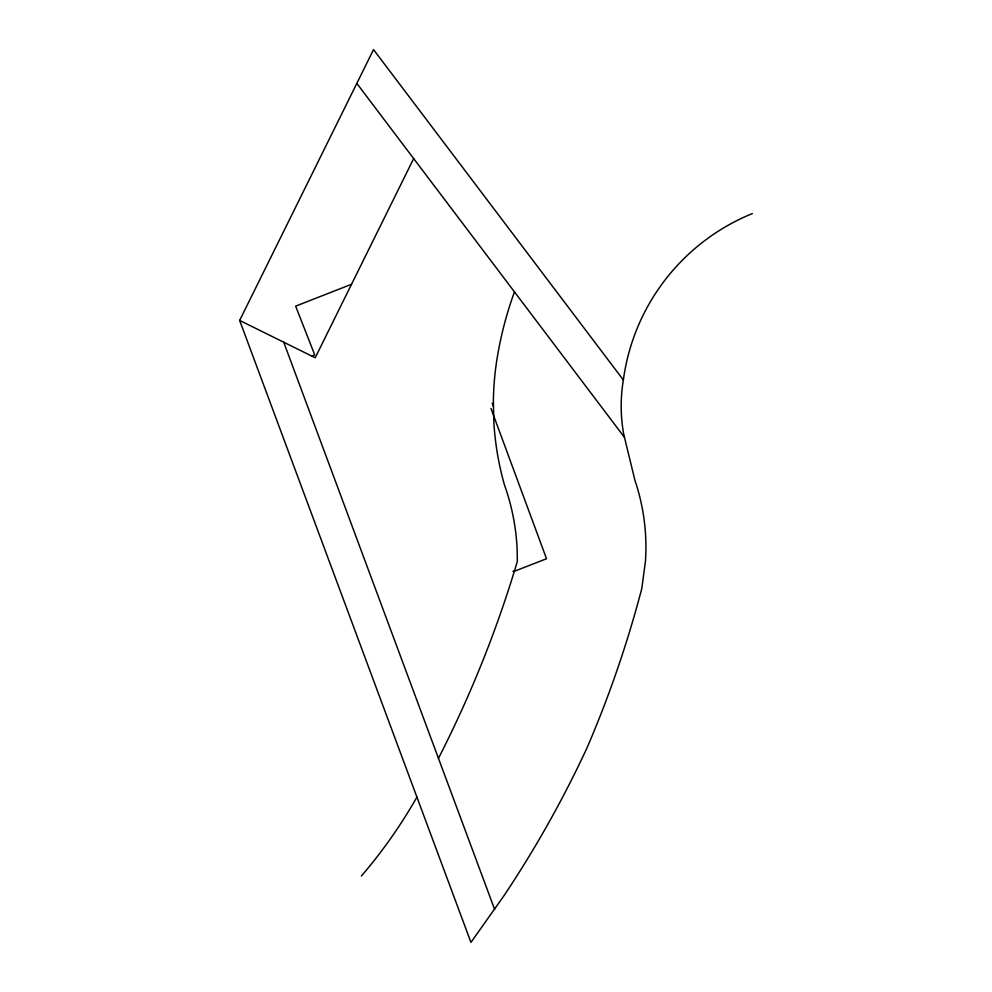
<?xml version="1.0" encoding="UTF-8"?>
<svg xmlns="http://www.w3.org/2000/svg" width="992" height="992" viewBox="0 0 992 992"><rect width="100%" height="100%" fill="white"/><g stroke="black" fill="none" stroke-linecap="round" stroke-linejoin="round"><path stroke-width="1.49" d="M623.373 379.936L623.36 380.01A157.492 157.492 0 0 0 623.745 434.36L634.967 480.463A208.506 208.506 0 0 1 645.445 561.385L641.799 588.492A1126.354 1126.354 0 0 1 587.252 747.348A1095.664 1095.664 0 0 1 503.787 895.974L470.952 942.4L239.655 320.428L373.525 49.6L623.36 380.01A209.907 209.721 -90 0 1 752.345 213.578M413.664 158.584L315.208 357.765L239.655 320.428M416.913 797.084L414.222 801.796A502.597 502.597 0 0 1 361.398 876.01M311.773 356.066L314.724 354.851L295.641 306.156L351.54 284.258M514.327 571.28L546.518 558.744L490.978 408.431M512.901 571.429L514.451 570.859M356.822 83.402L624.29 437.137M492.206 403.161L493.396 406.373M283.724 342.203L494.636 909.391M438.464 758.334A1157.577 1157.577 0 0 0 512.17 578.311L517.353 561.385L517.092 548.378A220.72 220.72 0 0 0 504.42 484.815A292.181 292.181 0 0 1 493.818 421.724L493.384 400.371A292.181 292.181 0 0 1 497.19 357.839A365.143 365.143 0 0 1 514.464 291.884"/></g></svg>
